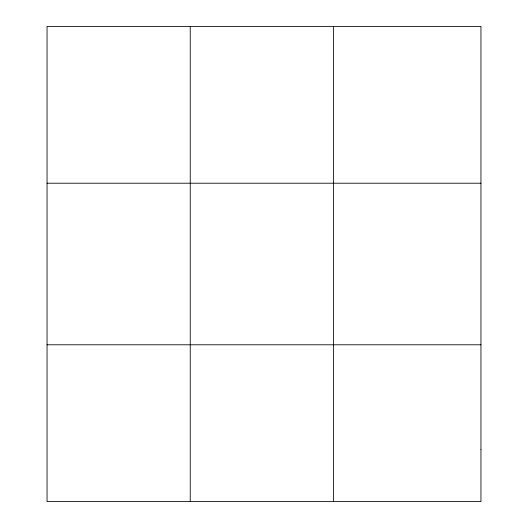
<?xml version="1.0" encoding="UTF-8"?>
<svg xmlns="http://www.w3.org/2000/svg" width="528" height="528" viewBox="0 0 528 528"><rect width="100%" height="100%" fill="white"/><g stroke="black" fill="none" stroke-linecap="round" stroke-linejoin="round"><path stroke-width="0.79" d="M190.238 26.4L190.238 501.6M333.425 26.4L333.425 501.6M47.045 183.216L480.955 183.216M47.045 344.784L480.955 344.784M480.955 449.328L480.955 501.6L47.045 501.6L47.045 26.4L480.955 26.4L480.955 449.328"/></g></svg>
